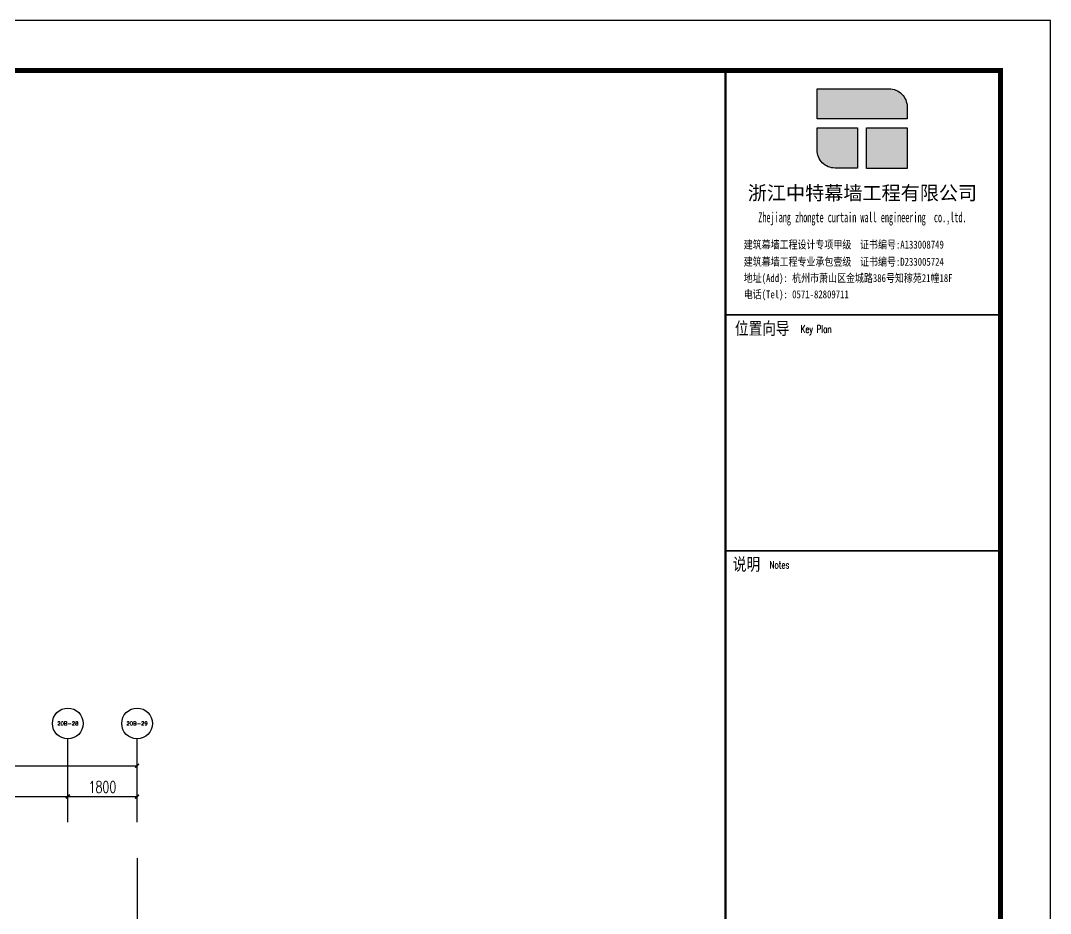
# Model space of a CAD drawing. Extents: x 296441 to 853063, y 459050 to 1117990.
# Drawn here: x 665072 to 691829, y 899167 to 922370 of the extents above; entities that cross this region are included whole.
import ezdxf
from ezdxf.enums import TextEntityAlignment as Align

# ---------------------------------------------------------------- set-up
doc = ezdxf.new("R2010")
doc.units = 0
doc.header["$LTSCALE"] = 1000
doc.linetypes.add('14-GRID$0$CENTER2', pattern=[28.575, 19.05, -3.175, 3.175, -3.175])
for name, color, linetype in [('14-GRID$0$G-GRID', 9, '14-GRID$0$CENTER2'), ('AXIS', 3, 'Continuous'), ('AXIS_TEXT', 7, 'Continuous'), ('G-GRID-IDEN', 4, 'Continuous'), ('G-GRID-TEXT', 33, 'Continuous'), ('PUB_DIM', 3, 'Continuous'), ('ZT1_通用--图框---PM、LM、DY、JD', 150, 'Continuous')]:
    doc.layers.add(name, color=color, linetype=linetype)
doc.styles.add('_TCH_AXIS', font='COMPLEX', dxfattribs={"bigfont": 'GBCBIG'})
doc.styles.add('_TCH_DIM_T3', font='SIMPLEX', dxfattribs={"width": 0.705882, "bigfont": 'GBCBIG'})
doc.styles.add('GOA_04_COMPLEX_1.00', font='complex.shx')
doc.styles.add('ZT_图框1', font='ROMANS', dxfattribs={"width": 0.8, "bigfont": 'CHINESE'})
doc.styles.add('ZT_图框2', font='', dxfattribs={"width": 0.8})
doc.styles.get('ZT_图框2').set_extended_font_data('NSimSun')
doc.dimstyles.new('_TCH_ARCH&&100', dxfattribs={"dimtxt": 297.5, "dimasz": 100, "dimexe": 250, "dimexo": 300, "dimgap": 100, "dimtad": 1, "dimdec": 0, "dimzin": 0, "dimdsep": 46, "dimtxsty": '_TCH_DIM_T3', "dimblk": 'ARCHTICK', "dimcen": 0.09, "dimclrt": 7, "dimazin": 2, "dimtfac": 1, "dimtdec": 0, "dimtix": 1, "dimtmove": 2, "dimatfit": 3, "dimfxl": 0, "dimtolj": 1, "dimtzin": 0, "dimarcsym": 0})

# ---------------------------------------------------------------- blocks, each defined once
blk = doc.blocks.new('中特logo标记')
h = blk.add_hatch(color=156)
edge = h.paths.add_edge_path()
edge.add_line((-36.57, -3.65), (-22.17, -3.65))
edge.add_arc((-22.17, -7.25), 3.6, 0, 90, ccw=False)
edge.add_line((-18.57, -7.25), (-18.57, -9.65))
edge.add_line((-18.57, -9.65), (-36.57, -9.65))
edge.add_line((-36.57, -9.65), (-36.57, -3.65))
h = blk.add_hatch(color=156)
edge = h.paths.add_edge_path()
edge.add_line((-36.57, -11.45), (-28.47, -11.45))
edge.add_line((-28.47, -11.45), (-28.47, -19.48))
edge.add_line((-28.47, -19.48), (-32.97, -19.48))
edge.add_arc((-32.97, -15.88), 3.6, 180, 270, ccw=False)
edge.add_line((-36.57, -15.88), (-36.57, -11.45))
blk.add_hatch(color=32).paths.add_polyline_path([(-26.67, -11.45), (-18.57, -11.45), (-18.57, -19.55), (-26.67, -19.55)])
blk.add_lwpolyline([(-54.94, 0), (0, 0), (0, -48.84), (-54.94, -48.84)], close=True)
at = {"color": 156}
for points in [[(-36.57, -3.65), (-22.17, -3.65, -0.414214), (-18.57, -7.25), (-18.57, -9.65), (-36.57, -9.65)], [(-36.57, -11.45), (-28.47, -11.45), (-28.47, -19.48), (-32.97, -19.48, -0.414214), (-36.57, -15.88)]]:
    blk.add_lwpolyline(points, format="xyb", close=True, dxfattribs=at)
at = {"color": 32}
blk.add_lwpolyline([(-26.67, -11.45), (-18.57, -11.45), (-18.57, -19.55), (-26.67, -19.55)], close=True, dxfattribs=at)
at = {"style": 'ZT_图框2'}
blk.add_text('浙江中特幕墙工程有限公司', height=2.8, dxfattribs=at).set_placement((-27.5, -25.86), align=Align.CENTER)
at = {"style": 'ZT_图框2', "width": 0.6}
blk.add_text('Zhejiang zhongte curtain wall engineering  co.,ltd.', height=2, dxfattribs=at).set_placement((-27.5, -30.32), align=Align.CENTER)
at = {"style": 'ZT_图框2', "width": 0.8}
for s, p in [('建筑幕墙工程设计专项甲级  证书编号:A133008749', (-51.22, -35.58)), ('建筑幕墙工程专业承包壹级  证书编号:D233005724', (-51.22, -39.01)), ('地址(Add): 杭州市萧山区金城路386号知稼苑21幢18F', (-51.22, -42.27)), ('电话(Tel): 0571-82809711', (-51.22, -45.52))]:
    blk.add_text(s, height=1.6, dxfattribs=at).set_placement(p)
blk = doc.blocks.new('ZT_A1标准图框')
for points in [[(0, -594), (841, -594), (841, 0), (0, 0)], [(776.06, -10), (831, -10), (831, -58.84), (776.06, -58.84)], [(776.06, -10), (831, -10), (831, -58.84), (776.06, -58.84)]]:
    blk.add_lwpolyline(points, close=True)
at = {"const_width": 1}
blk.add_lwpolyline([(25, -584), (831, -584), (831, -10), (25, -10)], close=True, dxfattribs=at)
for points, const_width in [([(776.05, -10), (776.05, -584)], 0.5), ([(775.99, -58.84), (830.99, -58.84)], 0.35), ([(776, -58.84), (831, -58.84)], 0.35), ([(776, -58.84), (831, -58.84)], 0.35), ([(776, -58.84), (831, -58.84)], 0.35), ([(776, -58.84), (831, -58.84)], 0.35), ([(776, -58.84), (831, -58.84)], 0.35), ([(775.99, -105.98), (830.99, -105.98)], 0.35)]:
    blk.add_lwpolyline(points, dxfattribs=dict(const_width=const_width))
blk.add_blockref('中特logo标记', (830.93, -10))
for s, height, style, width, p in [('位置向导', 2.5, 'ZT_图框2', 0.8, (783.41, -62.78)), ('Key Plan', 1.5, 'ZT_图框1', 0.7, (794.18, -62.42)), ('说明', 2.5, 'ZT_图框2', 0.8, (780.26, -109.92)), ('Notes', 1.5, 'ZT_图框1', 0.7, (786.84, -109.56))]:
    blk.add_text(s, height=height, dxfattribs=dict(style=style, width=width)).set_placement(p, align=Align.CENTER)
at = {"color": 70, "ltscale": 0.3, "style": 'ZT_图框1', "flags": 8}
for tag, width, p in [('子项名称', 0.65, (803.53, -431.64)), ('图名', 0.8, (803.53, -450.79))]:
    blk.add_attdef(tag, text='', height=3.5, dxfattribs=dict(at, width=width)).set_placement(p, align=Align.MIDDLE)
at = {"color": 70, "style": 'ZT_图框1', "width": 0.7, "flags": 8}
for tag, p in [('比例', (823.26, -510.32)), ('版本', (823.22, -517.8)), ('图号', (809.52, -525.31))]:
    blk.add_attdef(tag, text='', height=2.8, dxfattribs=at).set_placement(p, align=Align.MIDDLE)
blk = doc.blocks.new('_ArchTick')
at = {"color": 0, "linetype": 'ByBlock', "const_width": 0.4}
blk.add_lwpolyline([(-0.5, -0.5), (0.5, 0.5)], dxfattribs=at)
blk = doc.blocks.new('*D2131')
at = {"layer": 'Defpoints', "color": 0, "transparency": 16777216}
for p in [(668098, 903003), (608698, 901542), (668098, 901542)]:
    blk.add_point(p, dxfattribs=at)
at = {"layer": 'PUB_DIM', "color": 0, "lineweight": -2, "transparency": 16777216}
for p, q in [((608698, 901842), (608698, 903253)), ((668098, 901842), (668098, 903253)), ((608698, 903003), (668098, 903003))]:
    blk.add_line(p, q, dxfattribs=at)
at = {"layer": 'PUB_DIM', "color": 0, "lineweight": -2, "transparency": 16777216, "xscale": 100, "yscale": 100, "zscale": 100, "rotation": 180}
blk.add_blockref('_ArchTick', (608698, 903003), dxfattribs=at)
at = {"layer": 'PUB_DIM', "color": 0, "lineweight": -2, "transparency": 16777216, "xscale": 100, "yscale": 100, "zscale": 100}
blk.add_blockref('_ArchTick', (668098, 903003), dxfattribs=at)
at = {"layer": 'PUB_DIM', "color": 7, "transparency": 16777216, "insert": (638398, 903252), "char_height": 297.5, "attachment_point": 5, "style": '_TCH_DIM_T3'}
blk.add_mtext('\\A1;59400', dxfattribs=at)
blk = doc.blocks.new('*D2153')
at = {"layer": 'Defpoints', "color": 0, "transparency": 16777216}
for p in [(666298, 902203), (662698, 901403), (666298, 901403)]:
    blk.add_point(p, dxfattribs=at)
at = {"layer": 'PUB_DIM', "color": 0, "lineweight": -2, "transparency": 16777216}
for p, q in [((662698, 901703), (662698, 902453)), ((666298, 901703), (666298, 902453)), ((662698, 902203), (666298, 902203))]:
    blk.add_line(p, q, dxfattribs=at)
at = {"layer": 'PUB_DIM', "color": 0, "lineweight": -2, "transparency": 16777216, "xscale": 100, "yscale": 100, "zscale": 100, "rotation": 180}
blk.add_blockref('_ArchTick', (662698, 902203), dxfattribs=at)
at = {"layer": 'PUB_DIM', "color": 0, "lineweight": -2, "transparency": 16777216, "xscale": 100, "yscale": 100, "zscale": 100}
blk.add_blockref('_ArchTick', (666298, 902203), dxfattribs=at)
at = {"layer": 'PUB_DIM', "color": 7, "transparency": 16777216, "insert": (664498, 902452), "char_height": 297.5, "attachment_point": 5, "style": '_TCH_DIM_T3'}
blk.add_mtext('\\A1;3600', dxfattribs=at)
blk = doc.blocks.new('*D2154')
at = {"layer": 'Defpoints', "color": 0, "transparency": 16777216}
for p in [(668098, 902203), (666298, 901403), (668098, 901403)]:
    blk.add_point(p, dxfattribs=at)
at = {"layer": 'PUB_DIM', "color": 0, "lineweight": -2, "transparency": 16777216}
for p, q in [((666298, 901703), (666298, 902453)), ((668098, 901703), (668098, 902453)), ((666298, 902203), (668098, 902203))]:
    blk.add_line(p, q, dxfattribs=at)
at = {"layer": 'PUB_DIM', "color": 0, "lineweight": -2, "transparency": 16777216, "xscale": 100, "yscale": 100, "zscale": 100, "rotation": 180}
blk.add_blockref('_ArchTick', (666298, 902203), dxfattribs=at)
at = {"layer": 'PUB_DIM', "color": 0, "lineweight": -2, "transparency": 16777216, "xscale": 100, "yscale": 100, "zscale": 100}
blk.add_blockref('_ArchTick', (668098, 902203), dxfattribs=at)
at = {"layer": 'PUB_DIM', "color": 7, "transparency": 16777216, "insert": (667198, 902452), "char_height": 297.5, "attachment_point": 5, "style": '_TCH_DIM_T3'}
blk.add_mtext('\\A1;1800', dxfattribs=at)
blk = doc.blocks.new('_AXISO')
at = {"layer": 'G-GRID-IDEN'}
blk.add_circle((0, 0), 0.5, dxfattribs=at)
at = {"layer": 'G-GRID-TEXT', "style": 'GOA_04_COMPLEX_1.00', "width": 1.041667}
blk.add_attdef('A', text='', height=0.56, dxfattribs=at).set_placement((-0.25, -0.28), (0.25, -0.28), align=Align.FIT)

msp = doc.modelspace()

# ---------------------------------------------------------------- linework, layer by layer
at = {"layer": '14-GRID$0$G-GRID', "color": 8, "ltscale": 0.1}
msp.add_line((668098.5, 900603), (668098.5, 867844.6), dxfattribs=at)
at = {"layer": 'AXIS'}
for p, q in [((666298.5, 901542.1), (666298.5, 903703)), ((668098.5, 901542.1), (668098.5, 903703))]:
    msp.add_line(p, q, dxfattribs=at)

# ---------------------------------------------------------------- block references
ref = msp.add_blockref('_AXISO', (666298.5, 904103), dxfattribs=dict(at, xscale=800, yscale=800, zscale=800))
ref.add_attrib('A', '20B-28', dxfattribs={"layer": 'AXIS_TEXT', "height": 95, "style": '_TCH_AXIS'}).set_placement((666022.5, 904055.5), (666574.4, 904055.5), align=Align.FIT)
ref = msp.add_blockref('_AXISO', (668098.5, 904103), dxfattribs=dict(at, xscale=800, yscale=800, zscale=800))
ref.add_attrib('A', '20B-29', dxfattribs={"layer": 'AXIS_TEXT', "height": 95, "style": '_TCH_AXIS'}).set_placement((667822.5, 904055.5), (668374.4, 904055.5), align=Align.FIT)
at = {"layer": 'ZT1_通用--图框---PM、LM、DY、JD', "ltscale": 10, "xscale": 130, "yscale": 130, "zscale": 130}
msp.add_blockref('ZT_A1标准图框', (582499.1, 922370), dxfattribs=at)

# ---------------------------------------------------------------- dimensions: what is measured, and where the dimension line sits
at = {"layer": 'PUB_DIM'}
for p1, p2, distance, picture, middle in [((608698.5, 901542.1), (668098.5, 901542.1), 1461, '*D2131', (638398.5, 903251.8)), ((662698.5, 901403), (666298.5, 901403), 800, '*D2153', (664498.5, 902451.8)), ((666298.5, 901403), (668098.5, 901403), 800, '*D2154', (667198.5, 902451.8))]:
    dim = msp.add_aligned_dim(p1=p1, p2=p2, distance=distance, dimstyle='_TCH_ARCH&&100', dxfattribs=at)
    dim.commit()
    dim.dimension.update_dxf_attribs({"geometry": picture, "text_midpoint": middle})

doc.saveas('drawing.dxf')
